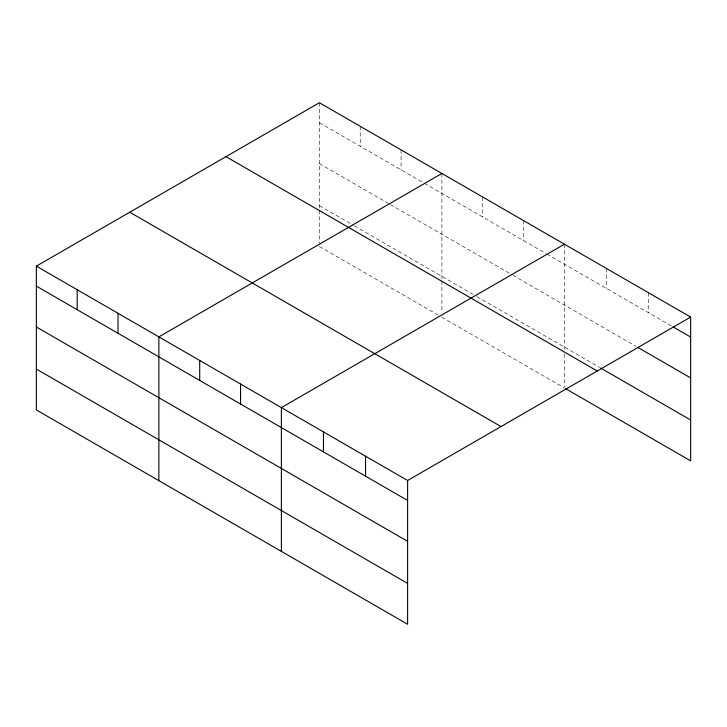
<?xml version="1.0" encoding="UTF-8"?>
<svg xmlns="http://www.w3.org/2000/svg" width="727" height="727" viewBox="0 0 727 727"><rect width="100%" height="100%" fill="white"/><g stroke="black" fill="none" stroke-linecap="round" stroke-linejoin="round"><path stroke-width="0.55" stroke-dasharray="3.63 2.73" d="M319.389 122.709L423.432 182.777M424.404 183.34L545.95 253.514M546.922 254.077L672.057 326.323M319.389 163.566L389.399 203.987M390.372 204.541L511.917 274.715M512.889 275.279L635.852 346.27M319.389 205.659L353.422 225.306M354.394 225.87L473.023 294.353M476.912 296.598L599.648 367.462M319.389 246.508L438.99 315.554M441.907 317.245L564.425 387.973M648.575 292.781L648.575 312.764M606.5 268.49L606.5 288.474M564.425 244.199L564.425 349.396M564.425 353.931L564.425 386.846M523.585 220.626L523.585 240.601M482.746 197.044L482.746 217.019M441.907 173.471L441.907 279.795M441.907 280.931L441.907 312.701M401.068 149.889L401.068 169.864M360.228 126.316L360.228 146.291M319.389 102.734L319.389 209.058M319.389 210.194L319.389 243.109"/><path stroke-width="1.09" d="M407.611 541.324L407.611 480.492L36.35 266.146L36.35 409.919L407.611 624.266L407.611 541.324L36.35 326.977M565.397 388.545L690.65 460.854L690.65 317.081L319.389 102.734L36.35 266.146M441.907 173.471L158.868 336.883L158.868 480.656M564.425 244.199L281.376 407.611L281.376 551.393M407.611 480.492L690.65 317.081M673.038 326.886L690.65 337.055M637.806 347.406L690.65 377.913M600.629 368.026L690.65 419.997M225.988 156.659L597.249 371.006M129.751 212.22L501.012 426.567M36.35 286.12L407.611 500.467M36.35 369.071L407.611 583.408M365.536 456.202L365.536 476.176M323.46 431.902L323.46 451.885M240.546 384.038L240.546 404.012M199.707 360.456L199.707 380.439M118.028 313.301L118.028 333.284M77.189 289.728L77.189 309.702"/></g></svg>
